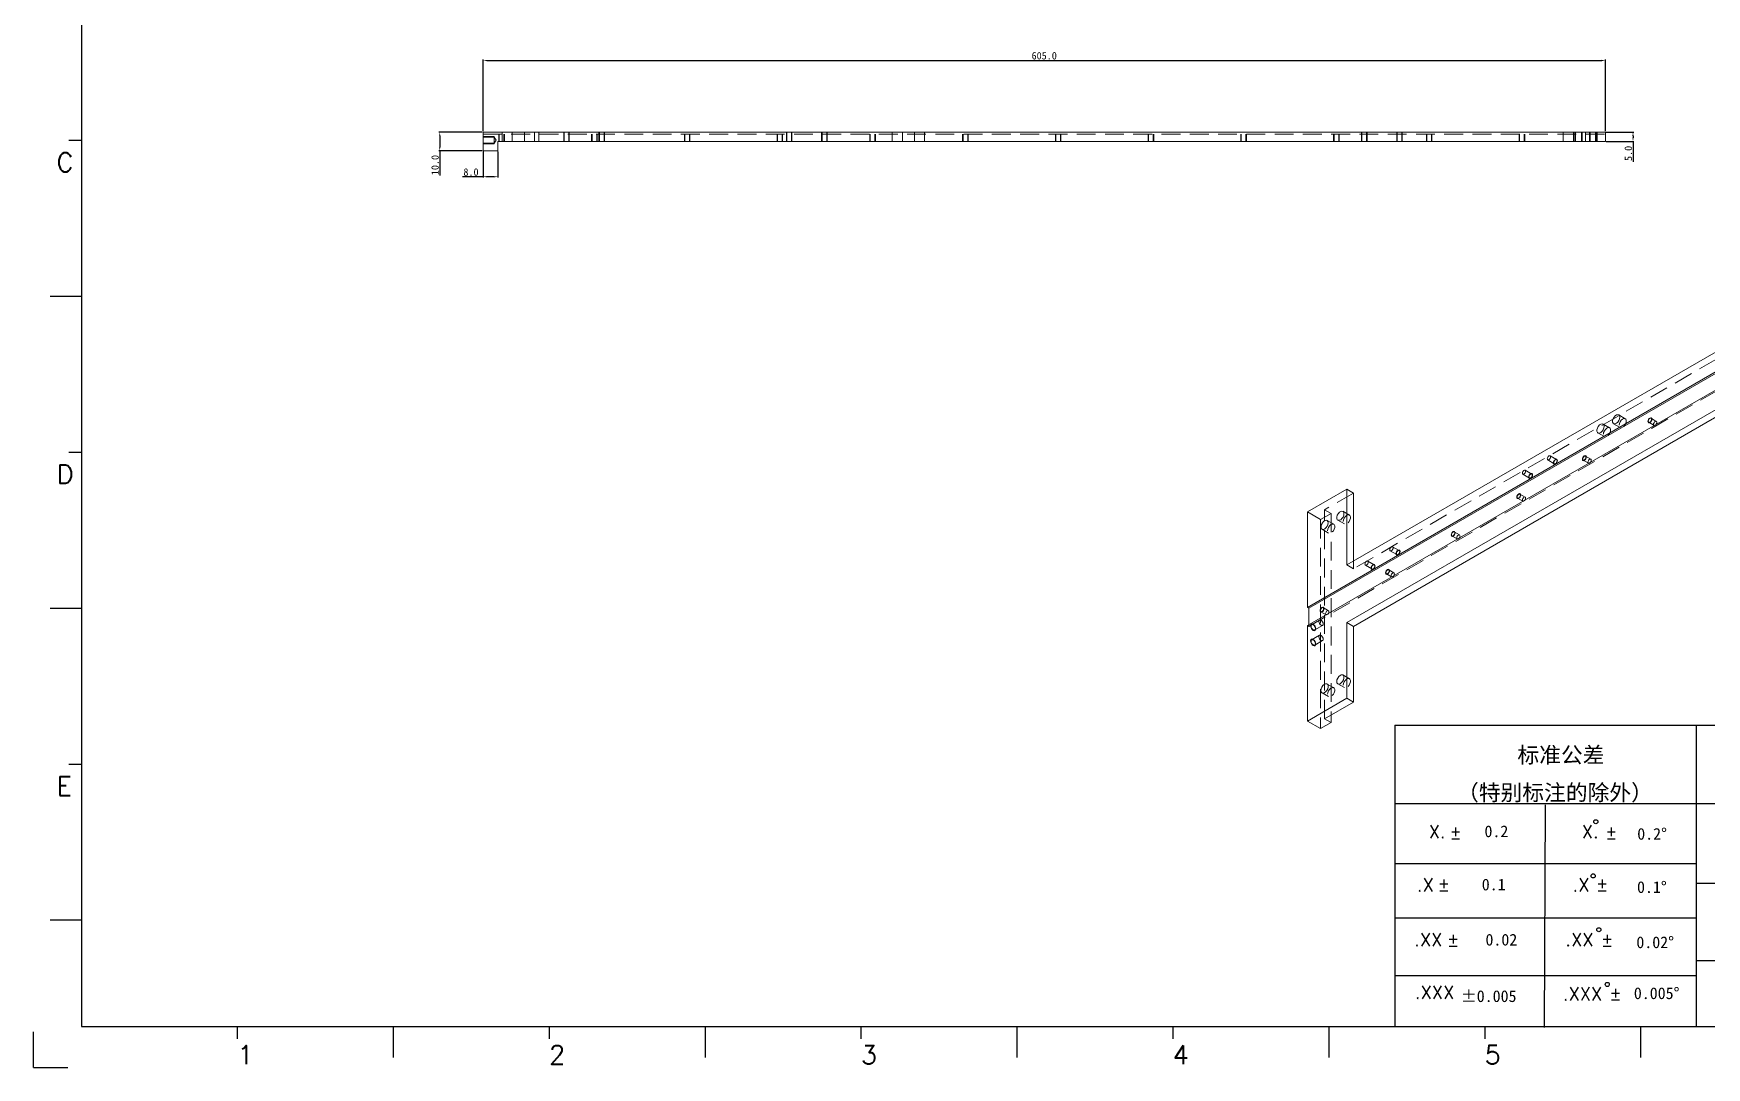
# Model space of a CAD drawing. Extents: x 83 to 30050, y -7164 to 695.
# Drawn here: x 13647 to 14549, y -3817 to -3260 of the extents above; entities that cross this region are included whole.
import ezdxf
from ezdxf.enums import TextEntityAlignment as Align

# ---------------------------------------------------------------- set-up
doc = ezdxf.new("R2010")
doc.units = 0
doc.header["$LTSCALE"] = 8
doc.header["$MEASUREMENT"] = 0
doc.header["$PDSIZE"] = 5
doc.linetypes.add('HIDDEN', pattern=[1.905, 1.27, -0.635])
doc.layers.get('0').update_dxf_attribs({"linetype": 'CONTINUOUS'})
doc.layers.get('Defpoints').update_dxf_attribs({"linetype": 'CONTINUOUS'})
doc.layers.add('41', color=3, linetype='CONTINUOUS')
doc.layers.add('dim', color=82, linetype='CONTINUOUS', lineweight=9)
doc.styles.add('SIMPLEX', font='SIMPLEX')
doc.styles.get("Standard").update_dxf_attribs({"font": '', "height": 4})
doc.styles.get('Standard').set_extended_font_data('SimSun')
doc.dimstyles.new('ISO-25', dxfattribs={"dimtxt": 6, "dimasz": 2.5, "dimexe": 1.25, "dimexo": 0.625, "dimtad": 1, "dimdec": 1, "dimzin": 1, "dimdsep": 46, "dimtxsty": 'Standard', "dimcen": 2.5, "dimadec": 0, "dimazin": 0, "dimtm": 1e-09, "dimtfac": 1, "dimtdec": 1, "dimtmove": 0, "dimatfit": 3, "dimfxl": 1, "dimtolj": 1, "dimtzin": 0, "dimarcsym": 0})

# ---------------------------------------------------------------- blocks, each defined once
blk = doc.blocks.new('A$C0BB32EA6')
at = {"layer": '41'}
for p, q in [((12.02, 427.84), (12.02, 10.32)), ((12.02, 232.37), (8.89, 232.37)), ((12.02, 193.28), (4.2, 193.28)), ((12.02, 154.18), (8.89, 154.18)), ((12.02, 115.09), (4.2, 115.09)), ((341.34, 85.85), (615.63, 85.85)), ((341.34, 85.85), (341.34, 10.32)), ((416.87, 85.85), (416.87, 10.32)), ((12.02, 76), (8.89, 76)), ((615.63, 66.14), (341.34, 66.14)), ((378.86, 10.02), (379.1, 65.84)), ((341.34, 51.12), (416.87, 51.12)), ((615.63, 46.17), (416.87, 46.17)), ((12.02, 36.9), (4.2, 36.9)), ((341.34, 37.5), (401.12, 37.5)), ((341.34, 37.5), (416.87, 37.5)), ((615.63, 26.74), (416.87, 26.74)), ((341.34, 23.05), (401.87, 23.05)), ((341.34, 23.05), (401.87, 23.05)), ((341.34, 23.05), (401.87, 23.05)), ((341.34, 23.05), (401.87, 23.05)), ((341.34, 23.05), (401.87, 23.05)), ((341.34, 23.05), (416.87, 23.05)), ((12.02, 10.32), (615.63, 10.32)), ((51.11, 10.32), (51.11, 7.19)), ((90.21, 10.32), (90.21, 2.5)), ((129.3, 10.32), (129.3, 7.19)), ((168.4, 10.32), (168.4, 2.5)), ((207.49, 10.32), (207.49, 7.19)), ((246.58, 10.32), (246.58, 2.5)), ((285.68, 10.32), (285.68, 7.19)), ((324.77, 10.32), (324.77, 2.5)), ((326.34, 10.32), (401.87, 10.32)), ((363.87, 10.32), (363.87, 7.19)), ((402.96, 10.32), (402.96, 2.5))]:
    blk.add_line(p, q, dxfattribs=at)
at = {"layer": '41', "linetype": 'Continuous'}
for q in [(0, 8.98), (8.64, 0)]:
    blk.add_line((0, 0), q, dxfattribs=at)
at = {"layer": '41'}
for centre in [(391.73, 61.61), (391.07, 48.04), (392.49, 34.54), (394.6, 20.83)]:
    blk.add_circle(centre, 0.516, dxfattribs=at)
at = {"layer": '41', "style": 'SIMPLEX'}
for s, height, p in [('C', 4.75, (5.76, 224.55)), ('D', 4.75, (5.76, 146.37)), ('E', 4.75, (5.76, 68.18)), ('X.', 3.284, (349.84, 57.49)), ('%%p', 3.284, (355.04, 57.36)), ('X.', 3.284, (388.21, 57.49)), ('%%p', 3.284, (394.07, 57.36)), ('.X', 3.284, (346.89, 44.16)), ('%%p', 3.284, (352.09, 44.33)), ('.X', 3.284, (385.9, 44.16)), ('%%p', 3.284, (391.76, 44.33)), ('.XX', 3.284, (346.2, 30.42)), ('.XX', 3.284, (384.11, 30.42)), ('%%p', 3.284, (354.44, 30.46)), ('%%p', 3.284, (393.01, 30.46)), ('.XXX', 3.284, (383.48, 16.83)), ('%%p', 3.284, (395.11, 16.95)), ('1', 4.69, (51.11, 0.87)), ('2', 4.69, (129.3, 0.87)), ('3', 4.69, (207.49, 0.87)), ('4', 4.69, (285.68, 0.87)), ('5', 4.69, (363.87, 0.87))]:
    blk.add_text(s, height=height, dxfattribs=at).set_placement(p)
at = {"layer": '41', "linetype": 'Continuous'}
for s, p in [('标准公差', (372.08, 76.36)), ('（特别标注的除外）', (356.94, 66.94))]:
    blk.add_text(s, height=4, dxfattribs=at).set_placement(p)
at = {"layer": '41'}
for s, p in [('0.2', (363.82, 57.75)), ('0.2%%D', (402.12, 57.11)), ('0.1', (363.14, 44.41)), ('0.1%%D', (402.07, 43.76)), ('0.02', (364.07, 30.58)), ('0.02%%D', (401.9, 29.93)), ('0.005%%D', (401.27, 17.16))]:
    blk.add_text(s, height=2.929, dxfattribs=at).set_placement(p)
at = {"layer": '41', "style": 'SIMPLEX'}
blk.add_text('.XXX', height=3.284, dxfattribs=at).set_placement((351.31, 18.87), align=Align.MIDDLE_CENTER)
at = {"layer": '41'}
blk.add_text('%%P0.005', height=2.929, dxfattribs=at).set_placement((364.87, 17.89), align=Align.MIDDLE_CENTER)
at = {"layer": '41', "linetype": 'Continuous'}
for tag, p in [('材质', (457.07, 73.08)), ('代号', (522.6, 73.29)), ('审核', (523.65, 54.34)), ('名称', (585.81, 54.97)), ('表面处理', (452.44, 54.13)), ('数量', (457.5, 33.7)), ('设计', (523.23, 34.13)), ('件号', (586.65, 33.91)), ('比例', (457.5, 17.28)), ('版本', (587.08, 16.23))]:
    blk.add_attdef(tag, p, '', height=4, dxfattribs=at)
blk = doc.blocks.new('*D934')
at = {"layer": 'Defpoints', "color": 0}
for p in [(13889.13, -3312.75), (13865.78, -3322.75), (13889.13, -3322.75)]:
    blk.add_point(p, dxfattribs=at)
at = {"layer": 'dim', "color": 0, "lineweight": -2}
for p, q in [((13888.63, -3312.75), (13865.28, -3312.75)), ((13865.78, -3314.75), (13865.78, -3320.75)), ((13888.63, -3322.75), (13865.28, -3322.75)), ((13865.78, -3322.75), (13865.78, -3336.19))]:
    blk.add_line(p, q, dxfattribs=at)
at = {"layer": 'dim', "color": 0}
for points in [[(13865.45, -3314.75), (13866.12, -3314.75), (13865.78, -3312.75)], [(13865.45, -3320.75), (13866.12, -3320.75), (13865.78, -3322.75)]]:
    blk.add_solid(points, dxfattribs=at)
at = {"layer": 'dim', "color": 0, "insert": (13863.28, -3330.47), "char_height": 4, "attachment_point": 5, "rotation": 90}
blk.add_mtext('\\A1;10.0', dxfattribs=at)
blk = doc.blocks.new('*D935')
at = {"layer": 'Defpoints', "color": 0}
for p in [(13889.13, -3322.75), (13897.13, -3322.75), (13889.13, -3336.77)]:
    blk.add_point(p, dxfattribs=at)
at = {"layer": 'dim', "color": 0, "lineweight": -2}
for p, q in [((13889.13, -3323.25), (13889.13, -3337.27)), ((13897.13, -3323.25), (13897.13, -3337.27)), ((13889.13, -3336.77), (13878.13, -3336.77)), ((13895.13, -3336.77), (13891.13, -3336.77))]:
    blk.add_line(p, q, dxfattribs=at)
at = {"layer": 'dim', "color": 0}
for points in [[(13891.13, -3336.44), (13891.13, -3337.11), (13889.13, -3336.77)], [(13895.13, -3336.44), (13895.13, -3337.11), (13897.13, -3336.77)]]:
    blk.add_solid(points, dxfattribs=at)
at = {"layer": 'dim', "color": 0, "insert": (13882.63, -3334.27), "char_height": 4, "attachment_point": 5}
blk.add_mtext('\\A1;8.0', dxfattribs=at)
blk = doc.blocks.new('*D936')
at = {"layer": 'Defpoints', "color": 0}
for p in [(14494.13, -3274.09), (13889.13, -3312.75), (14494.13, -3312.75)]:
    blk.add_point(p, dxfattribs=at)
at = {"layer": 'dim', "color": 0, "lineweight": -2}
for p, q in [((13889.13, -3312.25), (13889.13, -3273.59)), ((14494.13, -3312.25), (14494.13, -3273.59)), ((13891.13, -3274.09), (14492.13, -3274.09))]:
    blk.add_line(p, q, dxfattribs=at)
at = {"layer": 'dim', "color": 0}
for points in [[(13891.13, -3273.75), (13891.13, -3274.42), (13889.13, -3274.09)], [(14492.13, -3273.75), (14492.13, -3274.42), (14494.13, -3274.09)]]:
    blk.add_solid(points, dxfattribs=at)
at = {"layer": 'dim', "color": 0, "insert": (14191.63, -3271.59), "char_height": 4, "attachment_point": 5}
blk.add_mtext('\\A1;605.0', dxfattribs=at)
blk = doc.blocks.new('*D937')
at = {"layer": 'Defpoints', "color": 0}
for p in [(14494.13, -3312.75), (14494.13, -3317.75), (14509.01, -3317.75)]:
    blk.add_point(p, dxfattribs=at)
at = {"layer": 'dim', "color": 0, "lineweight": -2}
for p, q in [((14494.63, -3312.75), (14509.51, -3312.75)), ((14494.63, -3317.75), (14509.51, -3317.75)), ((14509.01, -3314.75), (14509.01, -3315.75)), ((14509.01, -3317.75), (14509.01, -3328.66))]:
    blk.add_line(p, q, dxfattribs=at)
at = {"layer": 'dim', "color": 0}
for points in [[(14508.67, -3314.75), (14509.34, -3314.75), (14509.01, -3312.75)], [(14508.67, -3315.75), (14509.34, -3315.75), (14509.01, -3317.75)]]:
    blk.add_solid(points, dxfattribs=at)
at = {"layer": 'dim', "color": 0, "insert": (14506.51, -3324.21), "char_height": 4, "attachment_point": 5, "rotation": 90}
blk.add_mtext('\\A1;5.0', dxfattribs=at)

msp = doc.modelspace()

# ---------------------------------------------------------------- linework, layer by layer
at = {"color": 7, "linetype": 'Continuous', "lineweight": 15}
for p, q in [((13889.13, -3312.751), (13889.13, -3322.751)), ((13919.13, -3312.751), (13889.13, -3312.751)), ((13897.13, -3317.751), (13919.13, -3317.751)), ((13897.13, -3322.751), (13897.13, -3317.751)), ((13919.13, -3317.751), (13919.13, -3312.751)), ((13919.13, -3312.751), (14494.13, -3312.751)), ((13919.13, -3317.751), (14494.13, -3317.751)), ((14761.373, -3311.298), (14354.787, -3546.015)), ((14494.13, -3312.751), (14494.13, -3317.751)), ((13889.13, -3322.751), (13897.13, -3322.751)), ((14761.373, -3321.913), (14333.574, -3568.876)), ((14762.081, -3322.321), (14334.281, -3569.285)), ((14333.574, -3578.675), (14761.373, -3331.711)), ((14354.787, -3577.044), (14761.373, -3342.326)), ((14358.323, -3579.085), (14764.909, -3344.367)), ((14333.574, -3517.434), (14354.787, -3505.188)), ((14354.787, -3505.188), (14354.787, -3546.015)), ((14354.787, -3505.188), (14358.323, -3507.229)), ((14358.323, -3507.229), (14358.323, -3543.974)), ((14333.574, -3517.434), (14333.574, -3568.876)), ((14334.281, -3569.285), (14333.574, -3568.876)), ((14334.281, -3569.285), (14334.281, -3578.267)), ((14333.574, -3578.675), (14333.574, -3630.117)), ((14354.787, -3617.871), (14354.787, -3577.044)), ((14358.323, -3579.085), (14354.787, -3577.044)), ((14358.323, -3619.912), (14358.323, -3579.085)), ((14354.787, -3617.871), (14333.574, -3630.117)), ((14342.766, -3628.892), (14358.323, -3619.912)), ((14358.323, -3619.912), (14354.787, -3617.871)), ((14333.574, -3630.117), (14340.645, -3634.199)), ((14340.645, -3634.199), (14346.302, -3630.933)), ((14346.302, -3630.933), (14342.766, -3628.892)), ((14346.302, -3626.851), (14346.302, -3630.933))]:
    msp.add_line(p, q, dxfattribs=at)
at = {"color": 7, "linetype": 'HIDDEN', "lineweight": 0}
for p, q in [((13889.13, -3313.751), (14494.13, -3313.751)), ((13895.13, -3315.405), (13889.13, -3315.405)), ((13889.13, -3318.705), (13895.13, -3318.705)), ((13895.13, -3319.055), (13895.13, -3315.055)), ((13895.13, -3319.055), (13895.13, -3315.055)), ((13895.13, -3318.705), (13895.13, -3315.405)), ((13896.121, -3317.055), (13895.13, -3315.405)), ((13895.13, -3318.705), (13896.121, -3317.055)), ((13897.88, -3313.751), (13897.88, -3317.751)), ((13899.38, -3312.751), (13899.38, -3317.751)), ((13900.38, -3317.751), (13900.38, -3313.751)), ((13904.88, -3317.751), (13904.88, -3312.751)), ((13911.38, -3312.751), (13911.38, -3317.751)), ((13916.88, -3317.751), (13916.88, -3312.751)), ((13935.623, -3312.751), (13932.623, -3312.751)), ((13932.873, -3312.751), (13932.873, -3317.751)), ((13935.373, -3317.751), (13935.373, -3312.751)), ((13947.88, -3313.751), (13947.88, -3317.751)), ((13950.38, -3317.751), (13950.38, -3313.751)), ((13954.623, -3312.751), (13951.623, -3312.751)), ((13951.873, -3312.751), (13951.873, -3317.751)), ((13954.373, -3317.751), (13954.373, -3312.751)), ((13997.88, -3313.751), (13997.88, -3317.751)), ((14000.38, -3317.751), (14000.38, -3313.751)), ((14047.88, -3313.751), (14047.88, -3317.751)), ((14050.38, -3317.751), (14050.38, -3313.751)), ((14055.623, -3312.751), (14052.623, -3312.751)), ((14052.873, -3312.751), (14052.873, -3317.751)), ((14055.373, -3317.751), (14055.373, -3312.751)), ((14074.623, -3312.751), (14071.623, -3312.751)), ((14071.873, -3312.751), (14071.873, -3317.751)), ((14074.373, -3317.751), (14074.373, -3312.751)), ((14097.88, -3313.751), (14097.88, -3317.751)), ((14100.38, -3317.751), (14100.38, -3313.751)), ((14109.668, -3312.751), (14109.668, -3317.751)), ((14115.168, -3317.751), (14115.168, -3312.751)), ((14121.668, -3312.751), (14121.668, -3317.751)), ((14127.168, -3317.751), (14127.168, -3312.751)), ((14147.88, -3313.751), (14147.88, -3317.751)), ((14150.38, -3317.751), (14150.38, -3313.751)), ((14197.88, -3313.751), (14197.88, -3317.751)), ((14200.38, -3317.751), (14200.38, -3313.751)), ((14247.88, -3313.751), (14247.88, -3317.751)), ((14250.38, -3317.751), (14250.38, -3313.751)), ((14297.88, -3313.751), (14297.88, -3317.751)), ((14300.38, -3317.751), (14300.38, -3313.751)), ((14347.88, -3313.751), (14347.88, -3317.751)), ((14350.38, -3317.751), (14350.38, -3313.751)), ((14764.909, -3313.339), (14358.323, -3548.056)), ((14365.623, -3312.751), (14362.623, -3312.751)), ((14362.873, -3312.751), (14362.873, -3317.751)), ((14365.373, -3317.751), (14365.373, -3312.751)), ((14384.623, -3312.751), (14381.623, -3312.751)), ((14381.873, -3312.751), (14381.873, -3317.751)), ((14384.373, -3317.751), (14384.373, -3312.751)), ((14397.88, -3313.751), (14397.88, -3317.751)), ((14400.38, -3317.751), (14400.38, -3313.751)), ((14447.88, -3313.751), (14447.88, -3317.751)), ((14450.38, -3317.751), (14450.38, -3313.751)), ((14471.38, -3312.751), (14471.38, -3317.751)), ((14476.88, -3317.751), (14476.88, -3312.751)), ((14477.98, -3312.751), (14477.98, -3317.751)), ((14481.28, -3317.751), (14481.28, -3312.751)), ((14483.38, -3312.751), (14483.38, -3317.751)), ((14485.98, -3312.751), (14485.98, -3317.751)), ((14488.88, -3317.751), (14488.88, -3312.751)), ((14489.28, -3317.751), (14489.28, -3312.751)), ((14334.281, -3579.083), (14762.081, -3332.12)), ((14496.373, -3472.081), (14492.838, -3470.04)), ((14498.573, -3469.905), (14502.109, -3471.946)), ((14504.858, -3467.182), (14501.323, -3465.141)), ((14517.504, -3469.133), (14520.332, -3470.766)), ((14521.582, -3468.601), (14518.754, -3466.968)), ((14490.088, -3474.803), (14493.623, -3476.844)), ((14463.051, -3489.381), (14466.587, -3491.422)), ((14467.837, -3489.257), (14464.301, -3487.216)), ((14482.148, -3489.543), (14484.977, -3491.176)), ((14486.227, -3489.011), (14483.398, -3487.378)), ((14449.616, -3497.137), (14453.152, -3499.178)), ((14454.402, -3497.013), (14450.866, -3494.972)), ((14358.323, -3507.229), (14342.766, -3516.21)), ((14450.871, -3509.421), (14448.043, -3507.789)), ((14342.766, -3516.21), (14346.302, -3518.251)), ((14342.766, -3628.892), (14342.766, -3516.21)), ((14356.162, -3519.137), (14352.626, -3517.096)), ((14446.793, -3509.954), (14449.621, -3511.586)), ((14340.645, -3521.516), (14333.574, -3517.434)), ((14346.302, -3518.251), (14340.645, -3521.516)), ((14340.645, -3521.516), (14340.645, -3634.199)), ((14347.677, -3524.035), (14344.141, -3521.994)), ((14346.302, -3518.251), (14346.302, -3626.851)), ((14349.877, -3521.859), (14353.412, -3523.9)), ((14341.391, -3526.757), (14344.927, -3528.798)), ((14411.438, -3530.364), (14414.266, -3531.997)), ((14415.516, -3529.832), (14412.688, -3528.199)), ((14358.323, -3543.974), (14358.323, -3548.056)), ((14369.549, -3545.998), (14366.013, -3543.957)), ((14378.199, -3538.366), (14381.734, -3540.407)), ((14382.984, -3538.242), (14379.449, -3536.201)), ((14354.787, -3546.015), (14358.323, -3548.056)), ((14364.764, -3546.122), (14368.299, -3548.163)), ((14376.082, -3550.774), (14378.911, -3552.407)), ((14380.161, -3550.242), (14377.332, -3548.609)), ((14340.727, -3571.184), (14343.555, -3572.817)), ((14344.805, -3570.652), (14341.977, -3569.019)), ((14334.281, -3579.083), (14333.574, -3578.675)), ((14334.281, -3578.267), (14334.281, -3579.083)), ((14340.035, -3575.737), (14335.793, -3578.186)), ((14337.442, -3581.044), (14341.685, -3578.595)), ((14340.035, -3583.903), (14335.793, -3586.352)), ((14337.442, -3589.21), (14341.685, -3586.761)), ((14356.162, -3607.323), (14352.626, -3605.282)), ((14341.391, -3614.944), (14344.927, -3616.985)), ((14347.677, -3612.221), (14344.141, -3610.18)), ((14349.877, -3610.045), (14353.412, -3612.086))]:
    msp.add_line(p, q, dxfattribs=at)
at = {"color": 7, "linetype": 'Continuous', "lineweight": 0}
for p, q in [((13889.13, -3315.055), (13895.13, -3315.055)), ((13889.13, -3315.055), (13895.13, -3315.055)), ((13897.63, -3313.751), (13897.63, -3317.751)), ((13900.63, -3313.751), (13900.63, -3317.751)), ((13932.623, -3317.751), (13932.623, -3312.751)), ((13935.623, -3317.751), (13935.623, -3312.751)), ((13947.63, -3313.751), (13947.63, -3317.751)), ((13950.63, -3313.751), (13950.63, -3317.751)), ((13951.623, -3317.751), (13951.623, -3312.751)), ((13954.623, -3317.751), (13954.623, -3312.751)), ((13997.63, -3313.751), (13997.63, -3317.751)), ((14000.63, -3313.751), (14000.63, -3317.751)), ((14047.63, -3313.751), (14047.63, -3317.751)), ((14050.63, -3313.751), (14050.63, -3317.751)), ((14052.623, -3317.751), (14052.623, -3312.751)), ((14055.623, -3317.751), (14055.623, -3312.751)), ((14071.623, -3317.751), (14071.623, -3312.751)), ((14074.623, -3317.751), (14074.623, -3312.751)), ((14097.63, -3313.751), (14097.63, -3317.751)), ((14100.63, -3313.751), (14100.63, -3317.751)), ((14147.63, -3313.751), (14147.63, -3317.751)), ((14150.63, -3313.751), (14150.63, -3317.751)), ((14197.63, -3313.751), (14197.63, -3317.751)), ((14200.63, -3313.751), (14200.63, -3317.751)), ((14247.63, -3313.751), (14247.63, -3317.751)), ((14250.63, -3313.751), (14250.63, -3317.751)), ((14297.63, -3313.751), (14297.63, -3317.751)), ((14300.63, -3313.751), (14300.63, -3317.751)), ((14347.63, -3313.751), (14347.63, -3317.751)), ((14350.63, -3313.751), (14350.63, -3317.751)), ((14362.623, -3317.751), (14362.623, -3312.751)), ((14365.623, -3317.751), (14365.623, -3312.751)), ((14381.623, -3317.751), (14381.623, -3312.751)), ((14384.623, -3317.751), (14384.623, -3312.751)), ((14397.63, -3313.751), (14397.63, -3317.751)), ((14400.63, -3313.751), (14400.63, -3317.751)), ((14447.63, -3313.751), (14447.63, -3317.751)), ((14450.63, -3313.751), (14450.63, -3317.751)), ((14477.63, -3312.751), (14477.63, -3317.751)), ((14481.63, -3312.751), (14481.63, -3317.751)), ((14485.63, -3312.751), (14485.63, -3317.751)), ((14489.63, -3312.751), (14489.63, -3317.751)), ((13889.13, -3319.055), (13895.13, -3319.055)), ((13889.13, -3319.055), (13895.13, -3319.055))]:
    msp.add_line(p, q, dxfattribs=at)
at = {"color": 7, "linetype": 'Continuous', "lineweight": 15, "flags": 128}
for points in [[(14493.407, -3471.299), (14493.276, -3470.564), (14492.9, -3470.079), (14492.329, -3469.911), (14491.642, -3470.082), (14490.931, -3470.569), (14490.291, -3471.306), (14489.809, -3472.194), (14489.551, -3473.112), (14489.551, -3473.938), (14489.809, -3474.558), (14490.291, -3474.89), (14490.931, -3474.888), (14491.642, -3474.554), (14492.329, -3473.931), (14492.9, -3473.105), (14493.276, -3472.186), (14493.407, -3471.299)], [(14501.893, -3466.4), (14501.761, -3465.665), (14501.385, -3465.181), (14500.815, -3465.013), (14500.127, -3465.184), (14499.416, -3465.67), (14498.776, -3466.408), (14498.295, -3467.295), (14498.037, -3468.214), (14498.037, -3469.039), (14498.295, -3469.66), (14498.776, -3469.991), (14499.416, -3469.99), (14500.127, -3469.655), (14500.815, -3469.033), (14501.385, -3468.206), (14501.761, -3467.287), (14501.893, -3466.4)], [(14519.013, -3467.54), (14518.945, -3467.97), (14518.754, -3468.412), (14518.467, -3468.798), (14518.129, -3469.071), (14517.79, -3469.189), (14517.504, -3469.133), (14517.312, -3468.913), (14517.245, -3468.561), (14517.312, -3468.132), (14517.504, -3467.69), (14517.79, -3467.303), (14518.129, -3467.03), (14518.467, -3466.912), (14518.754, -3466.968), (14518.945, -3467.189), (14519.013, -3467.54)], [(14462.793, -3488.809), (14462.86, -3488.38), (14463.051, -3487.938), (14463.338, -3487.551), (14463.676, -3487.278), (14464.015, -3487.161), (14464.301, -3487.216), (14464.493, -3487.437), (14464.56, -3487.789), (14464.493, -3488.218), (14464.301, -3488.66), (14464.015, -3489.047), (14463.676, -3489.32), (14463.338, -3489.437), (14463.051, -3489.381), (14462.86, -3489.161), (14462.793, -3488.809)], [(14483.657, -3487.951), (14483.59, -3488.38), (14483.398, -3488.822), (14483.112, -3489.209), (14482.773, -3489.482), (14482.435, -3489.599), (14482.148, -3489.543), (14481.957, -3489.323), (14481.889, -3488.971), (14481.957, -3488.542), (14482.148, -3488.1), (14482.435, -3487.713), (14482.773, -3487.44), (14483.112, -3487.323), (14483.398, -3487.378), (14483.59, -3487.599), (14483.657, -3487.951)], [(14449.357, -3496.565), (14449.425, -3496.136), (14449.616, -3495.694), (14449.903, -3495.307), (14450.241, -3495.034), (14450.58, -3494.916), (14450.866, -3494.972), (14451.058, -3495.193), (14451.125, -3495.544), (14451.058, -3495.974), (14450.866, -3496.416), (14450.58, -3496.802), (14450.241, -3497.075), (14449.903, -3497.193), (14449.616, -3497.137), (14449.425, -3496.917), (14449.357, -3496.565)], [(14448.302, -3508.361), (14448.235, -3508.79), (14448.043, -3509.232), (14447.756, -3509.619), (14447.418, -3509.892), (14447.08, -3510.009), (14446.793, -3509.954), (14446.601, -3509.733), (14446.534, -3509.381), (14446.601, -3508.952), (14446.793, -3508.51), (14447.08, -3508.123), (14447.418, -3507.85), (14447.756, -3507.733), (14448.043, -3507.789), (14448.235, -3508.009), (14448.302, -3508.361)], [(14353.196, -3518.355), (14353.065, -3517.619), (14352.689, -3517.135), (14352.118, -3516.967), (14351.431, -3517.138), (14350.719, -3517.625), (14350.08, -3518.362), (14349.598, -3519.25), (14349.34, -3520.168), (14349.34, -3520.993), (14349.598, -3521.614), (14350.08, -3521.946), (14350.719, -3521.944), (14351.431, -3521.61), (14352.118, -3520.987), (14352.689, -3520.16), (14353.065, -3519.242), (14353.196, -3518.355)], [(14344.711, -3523.253), (14344.579, -3522.518), (14344.203, -3522.033), (14343.633, -3521.865), (14342.946, -3522.036), (14342.234, -3522.523), (14341.594, -3523.26), (14341.113, -3524.148), (14340.855, -3525.067), (14340.855, -3525.892), (14341.113, -3526.512), (14341.594, -3526.844), (14342.234, -3526.843), (14342.946, -3526.508), (14343.633, -3525.885), (14344.203, -3525.059), (14344.579, -3524.14), (14344.711, -3523.253)], [(14412.947, -3528.771), (14412.879, -3529.2), (14412.688, -3529.642), (14412.401, -3530.029), (14412.063, -3530.302), (14411.724, -3530.42), (14411.438, -3530.364), (14411.246, -3530.143), (14411.179, -3529.792), (14411.246, -3529.362), (14411.438, -3528.92), (14411.724, -3528.534), (14412.063, -3528.261), (14412.401, -3528.143), (14412.688, -3528.199), (14412.879, -3528.419), (14412.947, -3528.771)], [(14364.505, -3545.549), (14364.572, -3545.12), (14364.764, -3544.678), (14365.05, -3544.292), (14365.389, -3544.019), (14365.727, -3543.901), (14366.014, -3543.957), (14366.205, -3544.177), (14366.272, -3544.529), (14366.205, -3544.958), (14366.014, -3545.4), (14365.727, -3545.787), (14365.389, -3546.06), (14365.05, -3546.177), (14364.764, -3546.122), (14364.572, -3545.901), (14364.505, -3545.549)], [(14377.94, -3537.794), (14378.007, -3537.364), (14378.199, -3536.922), (14378.485, -3536.536), (14378.824, -3536.263), (14379.162, -3536.145), (14379.449, -3536.201), (14379.64, -3536.421), (14379.707, -3536.773), (14379.64, -3537.203), (14379.449, -3537.644), (14379.162, -3538.031), (14378.824, -3538.304), (14378.485, -3538.422), (14378.199, -3538.366), (14378.007, -3538.145), (14377.94, -3537.794)], [(14377.591, -3549.181), (14377.524, -3549.611), (14377.332, -3550.052), (14377.046, -3550.439), (14376.707, -3550.712), (14376.369, -3550.83), (14376.082, -3550.774), (14375.891, -3550.554), (14375.823, -3550.202), (14375.891, -3549.772), (14376.082, -3549.331), (14376.369, -3548.944), (14376.707, -3548.671), (14377.046, -3548.553), (14377.332, -3548.609), (14377.524, -3548.829), (14377.591, -3549.181)], [(14342.236, -3569.591), (14342.169, -3570.021), (14341.977, -3570.463), (14341.69, -3570.849), (14341.352, -3571.122), (14341.014, -3571.24), (14340.727, -3571.184), (14340.535, -3570.964), (14340.468, -3570.612), (14340.535, -3570.183), (14340.727, -3569.741), (14341.014, -3569.354), (14341.352, -3569.081), (14341.69, -3568.963), (14341.977, -3569.019), (14342.169, -3569.24), (14342.236, -3569.591)], [(14349.307, -3608.786), (14349.438, -3609.522), (14349.814, -3610.006), (14350.385, -3610.174), (14351.072, -3610.003), (14351.784, -3609.516), (14352.423, -3608.779), (14352.905, -3607.891), (14353.163, -3606.973), (14353.163, -3606.148), (14352.905, -3605.527), (14352.423, -3605.195), (14351.784, -3605.197), (14351.072, -3605.531), (14350.385, -3606.154), (14349.814, -3606.98), (14349.438, -3607.899), (14349.307, -3608.786)], [(14340.822, -3613.685), (14340.953, -3614.42), (14341.329, -3614.904), (14341.899, -3615.073), (14342.587, -3614.902), (14343.298, -3614.415), (14343.938, -3613.678), (14344.419, -3612.79), (14344.678, -3611.871), (14344.678, -3611.046), (14344.419, -3610.426), (14343.938, -3610.094), (14343.298, -3610.095), (14342.587, -3610.43), (14341.899, -3611.052), (14341.329, -3611.879), (14340.953, -3612.798), (14340.822, -3613.685)]]:
    msp.add_lwpolyline(points, dxfattribs=at)
at = {"color": 7, "linetype": 'HIDDEN', "lineweight": 0, "flags": 128}
for points in [[(14493.054, -3475.585), (14493.185, -3474.698), (14493.561, -3473.779), (14494.131, -3472.953), (14494.819, -3472.33), (14495.53, -3471.996), (14496.17, -3471.994), (14496.652, -3472.326), (14496.91, -3472.946), (14496.91, -3473.772), (14496.652, -3474.69), (14496.17, -3475.578), (14495.53, -3476.315), (14494.819, -3476.802), (14494.131, -3476.973), (14493.561, -3476.805), (14493.185, -3476.32), (14493.054, -3475.585)], [(14501.539, -3470.687), (14501.67, -3469.8), (14502.046, -3468.881), (14502.617, -3468.054), (14503.304, -3467.432), (14504.016, -3467.097), (14504.655, -3467.096), (14505.137, -3467.428), (14505.395, -3468.048), (14505.395, -3468.873), (14505.137, -3469.792), (14504.655, -3470.679), (14504.016, -3471.417), (14503.304, -3471.904), (14502.617, -3472.074), (14502.046, -3471.906), (14501.67, -3471.422), (14501.539, -3470.687)], [(14521.841, -3469.173), (14521.774, -3468.821), (14521.582, -3468.601), (14521.295, -3468.545), (14520.957, -3468.663), (14520.619, -3468.936), (14520.332, -3469.323), (14520.141, -3469.764), (14520.073, -3470.194), (14520.141, -3470.546), (14520.332, -3470.766), (14520.619, -3470.822), (14520.957, -3470.704), (14521.295, -3470.431), (14521.582, -3470.044), (14521.774, -3469.603), (14521.841, -3469.173)], [(14466.328, -3490.85), (14466.395, -3490.421), (14466.587, -3489.979), (14466.874, -3489.592), (14467.212, -3489.319), (14467.55, -3489.202), (14467.837, -3489.257), (14468.029, -3489.478), (14468.096, -3489.83), (14468.029, -3490.259), (14467.837, -3490.701), (14467.55, -3491.088), (14467.212, -3491.361), (14466.874, -3491.478), (14466.587, -3491.422), (14466.395, -3491.202), (14466.328, -3490.85)], [(14486.486, -3489.583), (14486.418, -3489.232), (14486.227, -3489.011), (14485.94, -3488.955), (14485.602, -3489.073), (14485.264, -3489.346), (14484.977, -3489.733), (14484.785, -3490.175), (14484.718, -3490.604), (14484.785, -3490.956), (14484.977, -3491.176), (14485.264, -3491.232), (14485.602, -3491.114), (14485.94, -3490.841), (14486.227, -3490.455), (14486.418, -3490.013), (14486.486, -3489.583)], [(14452.893, -3498.606), (14452.96, -3498.177), (14453.152, -3497.735), (14453.439, -3497.348), (14453.777, -3497.075), (14454.115, -3496.958), (14454.402, -3497.013), (14454.593, -3497.234), (14454.661, -3497.586), (14454.593, -3498.015), (14454.402, -3498.457), (14454.115, -3498.843), (14453.777, -3499.116), (14453.439, -3499.234), (14453.152, -3499.178), (14452.96, -3498.958), (14452.893, -3498.606)], [(14451.13, -3509.994), (14451.063, -3509.642), (14450.871, -3509.421), (14450.585, -3509.366), (14450.246, -3509.483), (14449.908, -3509.756), (14449.621, -3510.143), (14449.43, -3510.585), (14449.363, -3511.014), (14449.43, -3511.366), (14449.621, -3511.586), (14449.908, -3511.642), (14450.246, -3511.525), (14450.585, -3511.252), (14450.871, -3510.865), (14451.063, -3510.423), (14451.13, -3509.994)], [(14344.357, -3527.539), (14344.489, -3526.652), (14344.865, -3525.734), (14345.435, -3524.907), (14346.122, -3524.284), (14346.834, -3523.95), (14347.474, -3523.948), (14347.955, -3524.28), (14348.213, -3524.901), (14348.213, -3525.726), (14347.955, -3526.644), (14347.474, -3527.532), (14346.834, -3528.269), (14346.122, -3528.756), (14345.435, -3528.927), (14344.865, -3528.759), (14344.489, -3528.275), (14344.357, -3527.539)], [(14352.842, -3522.641), (14352.974, -3521.754), (14353.35, -3520.835), (14353.92, -3520.009), (14354.608, -3519.386), (14355.319, -3519.051), (14355.959, -3519.05), (14356.44, -3519.382), (14356.698, -3520.002), (14356.698, -3520.827), (14356.44, -3521.746), (14355.959, -3522.634), (14355.319, -3523.371), (14354.608, -3523.858), (14353.92, -3524.029), (14353.35, -3523.861), (14352.974, -3523.376), (14352.842, -3522.641)], [(14415.775, -3530.404), (14415.708, -3530.052), (14415.516, -3529.832), (14415.229, -3529.776), (14414.891, -3529.893), (14414.553, -3530.166), (14414.266, -3530.553), (14414.075, -3530.995), (14414.007, -3531.424), (14414.075, -3531.776), (14414.266, -3531.997), (14414.553, -3532.052), (14414.891, -3531.935), (14415.229, -3531.662), (14415.516, -3531.275), (14415.708, -3530.833), (14415.775, -3530.404)], [(14381.475, -3539.835), (14381.543, -3539.405), (14381.734, -3538.963), (14382.021, -3538.577), (14382.359, -3538.304), (14382.697, -3538.186), (14382.984, -3538.242), (14383.176, -3538.462), (14383.243, -3538.814), (14383.176, -3539.244), (14382.984, -3539.685), (14382.697, -3540.072), (14382.359, -3540.345), (14382.021, -3540.463), (14381.734, -3540.407), (14381.543, -3540.186), (14381.475, -3539.835)], [(14368.04, -3547.591), (14368.107, -3547.161), (14368.299, -3546.719), (14368.586, -3546.333), (14368.924, -3546.06), (14369.262, -3545.942), (14369.549, -3545.998), (14369.741, -3546.218), (14369.808, -3546.57), (14369.741, -3546.999), (14369.549, -3547.441), (14369.262, -3547.828), (14368.924, -3548.101), (14368.586, -3548.218), (14368.299, -3548.163), (14368.107, -3547.942), (14368.04, -3547.591)], [(14380.42, -3550.814), (14380.352, -3550.462), (14380.161, -3550.242), (14379.874, -3550.186), (14379.536, -3550.304), (14379.198, -3550.577), (14378.911, -3550.963), (14378.719, -3551.405), (14378.652, -3551.835), (14378.719, -3552.186), (14378.911, -3552.407), (14379.198, -3552.463), (14379.536, -3552.345), (14379.874, -3552.072), (14380.161, -3551.685), (14380.352, -3551.244), (14380.42, -3550.814)], [(14345.064, -3571.224), (14344.997, -3570.873), (14344.805, -3570.652), (14344.519, -3570.596), (14344.18, -3570.714), (14343.842, -3570.987), (14343.555, -3571.374), (14343.364, -3571.815), (14343.297, -3572.245), (14343.364, -3572.597), (14343.555, -3572.817), (14343.842, -3572.873), (14344.18, -3572.755), (14344.519, -3572.482), (14344.805, -3572.095), (14344.997, -3571.654), (14345.064, -3571.224)], [(14335.451, -3578.942), (14335.54, -3578.477), (14335.793, -3578.186), (14336.171, -3578.113), (14336.618, -3578.268), (14337.064, -3578.628), (14337.443, -3579.139), (14337.695, -3579.722), (14337.784, -3580.289), (14337.695, -3580.753), (14337.443, -3581.044), (14337.064, -3581.118), (14336.618, -3580.963), (14336.171, -3580.602), (14335.793, -3580.092), (14335.54, -3579.509), (14335.451, -3578.942)], [(14339.693, -3576.493), (14339.782, -3576.028), (14340.035, -3575.737), (14340.414, -3575.664), (14340.86, -3575.819), (14341.307, -3576.179), (14341.685, -3576.69), (14341.938, -3577.273), (14342.027, -3577.84), (14341.938, -3578.304), (14341.685, -3578.595), (14341.307, -3578.669), (14340.86, -3578.513), (14340.414, -3578.153), (14340.035, -3577.643), (14339.782, -3577.059), (14339.693, -3576.493)], [(14335.451, -3587.107), (14335.54, -3586.643), (14335.793, -3586.352), (14336.171, -3586.278), (14336.618, -3586.433), (14337.064, -3586.794), (14337.443, -3587.304), (14337.695, -3587.887), (14337.784, -3588.454), (14337.695, -3588.919), (14337.443, -3589.21), (14337.064, -3589.283), (14336.618, -3589.128), (14336.171, -3588.768), (14335.793, -3588.257), (14335.54, -3587.674), (14335.451, -3587.107)], [(14339.693, -3584.658), (14339.782, -3584.194), (14340.035, -3583.903), (14340.414, -3583.829), (14340.86, -3583.984), (14341.307, -3584.345), (14341.685, -3584.855), (14341.938, -3585.438), (14342.027, -3586.005), (14341.938, -3586.469), (14341.685, -3586.76), (14341.307, -3586.834), (14340.86, -3586.679), (14340.414, -3586.319), (14340.035, -3585.808), (14339.782, -3585.225), (14339.693, -3584.658)], [(14352.842, -3610.827), (14352.974, -3609.94), (14353.35, -3609.021), (14353.92, -3608.195), (14354.608, -3607.572), (14355.319, -3607.238), (14355.959, -3607.236), (14356.44, -3607.568), (14356.698, -3608.189), (14356.698, -3609.014), (14356.44, -3609.932), (14355.959, -3610.82), (14355.319, -3611.557), (14354.608, -3612.044), (14353.92, -3612.215), (14353.35, -3612.047), (14352.974, -3611.563), (14352.842, -3610.827)], [(14344.357, -3615.726), (14344.489, -3614.839), (14344.865, -3613.92), (14345.435, -3613.093), (14346.122, -3612.471), (14346.834, -3612.136), (14347.474, -3612.135), (14347.955, -3612.467), (14348.213, -3613.087), (14348.213, -3613.912), (14347.955, -3614.831), (14347.474, -3615.719), (14346.834, -3616.456), (14346.122, -3616.943), (14345.435, -3617.114), (14344.865, -3616.945), (14344.489, -3616.461), (14344.357, -3615.726)]]:
    msp.add_lwpolyline(points, dxfattribs=at)
at = {"color": 7, "linetype": 'Continuous', "lineweight": 0, "flags": 128}
for points in [[(14518.129, -3469.276), (14517.723, -3469.417), (14517.379, -3469.35), (14517.149, -3469.085), (14517.068, -3468.663), (14517.149, -3468.148), (14517.379, -3467.618), (14517.723, -3467.153), (14518.129, -3466.826), (14518.535, -3466.685), (14518.879, -3466.752), (14519.109, -3467.016), (14519.189, -3467.438), (14519.109, -3467.954), (14518.879, -3468.484), (14518.535, -3468.948), (14518.129, -3469.276)], [(14467.212, -3489.115), (14466.806, -3489.443), (14466.462, -3489.907), (14466.232, -3490.437), (14466.151, -3490.952), (14466.232, -3491.374), (14466.462, -3491.639), (14466.806, -3491.706), (14467.212, -3491.565), (14467.618, -3491.237), (14467.962, -3490.773), (14468.192, -3490.243), (14468.273, -3489.728), (14468.192, -3489.305), (14467.962, -3489.041), (14467.618, -3488.974), (14467.212, -3489.115)], [(14482.773, -3489.686), (14482.367, -3489.827), (14482.023, -3489.76), (14481.793, -3489.495), (14481.713, -3489.073), (14481.793, -3488.558), (14482.023, -3488.028), (14482.367, -3487.564), (14482.773, -3487.236), (14483.179, -3487.095), (14483.523, -3487.162), (14483.753, -3487.426), (14483.834, -3487.849), (14483.753, -3488.364), (14483.523, -3488.894), (14483.179, -3489.358), (14482.773, -3489.686)], [(14453.777, -3496.871), (14453.371, -3497.199), (14453.027, -3497.663), (14452.797, -3498.193), (14452.716, -3498.708), (14452.797, -3499.13), (14453.027, -3499.395), (14453.371, -3499.462), (14453.777, -3499.321), (14454.183, -3498.993), (14454.527, -3498.529), (14454.757, -3497.999), (14454.838, -3497.483), (14454.757, -3497.061), (14454.527, -3496.797), (14454.183, -3496.73), (14453.777, -3496.871)], [(14447.418, -3510.096), (14447.012, -3510.237), (14446.668, -3510.17), (14446.438, -3509.906), (14446.357, -3509.483), (14446.438, -3508.968), (14446.668, -3508.438), (14447.012, -3507.974), (14447.418, -3507.646), (14447.824, -3507.505), (14448.168, -3507.572), (14448.398, -3507.837), (14448.479, -3508.259), (14448.398, -3508.774), (14448.168, -3509.304), (14447.824, -3509.768), (14447.418, -3510.096)], [(14412.063, -3530.506), (14411.657, -3530.647), (14411.313, -3530.58), (14411.083, -3530.316), (14411.002, -3529.894), (14411.083, -3529.378), (14411.313, -3528.848), (14411.657, -3528.384), (14412.063, -3528.056), (14412.469, -3527.915), (14412.813, -3527.982), (14413.043, -3528.247), (14413.123, -3528.669), (14413.043, -3529.184), (14412.813, -3529.714), (14412.469, -3530.179), (14412.063, -3530.506)], [(14382.359, -3538.1), (14381.953, -3538.427), (14381.609, -3538.891), (14381.379, -3539.421), (14381.298, -3539.937), (14381.379, -3540.359), (14381.609, -3540.623), (14381.953, -3540.69), (14382.359, -3540.549), (14382.765, -3540.222), (14383.109, -3539.757), (14383.339, -3539.227), (14383.42, -3538.712), (14383.339, -3538.29), (14383.109, -3538.025), (14382.765, -3537.958), (14382.359, -3538.1)], [(14368.924, -3545.855), (14368.518, -3546.183), (14368.174, -3546.647), (14367.944, -3547.177), (14367.863, -3547.693), (14367.944, -3548.115), (14368.174, -3548.379), (14368.518, -3548.446), (14368.924, -3548.305), (14369.33, -3547.978), (14369.674, -3547.513), (14369.904, -3546.983), (14369.985, -3546.468), (14369.904, -3546.046), (14369.674, -3545.781), (14369.33, -3545.714), (14368.924, -3545.855)], [(14376.707, -3550.916), (14376.301, -3551.057), (14375.957, -3550.991), (14375.727, -3550.726), (14375.647, -3550.304), (14375.727, -3549.788), (14375.957, -3549.258), (14376.301, -3548.794), (14376.707, -3548.467), (14377.113, -3548.326), (14377.457, -3548.392), (14377.687, -3548.657), (14377.768, -3549.079), (14377.687, -3549.595), (14377.457, -3550.125), (14377.113, -3550.589), (14376.707, -3550.916)], [(14341.352, -3571.327), (14340.946, -3571.468), (14340.602, -3571.401), (14340.372, -3571.136), (14340.291, -3570.714), (14340.372, -3570.199), (14340.602, -3569.669), (14340.946, -3569.204), (14341.352, -3568.877), (14341.758, -3568.736), (14342.102, -3568.803), (14342.332, -3569.067), (14342.413, -3569.489), (14342.332, -3570.005), (14342.102, -3570.535), (14341.758, -3570.999), (14341.352, -3571.327)], [(14335.203, -3578.799), (14335.311, -3579.486), (14335.618, -3580.193), (14336.076, -3580.812), (14336.618, -3581.248), (14337.159, -3581.437), (14337.618, -3581.347), (14337.924, -3580.995), (14338.032, -3580.432), (14337.924, -3579.745), (14337.618, -3579.038), (14337.159, -3578.419), (14336.618, -3577.982), (14336.076, -3577.794), (14335.618, -3577.883), (14335.311, -3578.236), (14335.203, -3578.799)], [(14335.203, -3586.964), (14335.311, -3587.651), (14335.618, -3588.358), (14336.076, -3588.977), (14336.618, -3589.414), (14337.159, -3589.602), (14337.618, -3589.513), (14337.924, -3589.16), (14338.032, -3588.597), (14337.924, -3587.91), (14337.618, -3587.203), (14337.159, -3586.584), (14336.618, -3586.148), (14336.076, -3585.96), (14335.618, -3586.049), (14335.311, -3586.402), (14335.203, -3586.964)]]:
    msp.add_lwpolyline(points, dxfattribs=at)

# ---------------------------------------------------------------- block references
at = {"layer": '41', "linetype": 'Continuous', "xscale": 2.149908480000704, "yscale": 2.149908479999795, "zscale": 2.149908480000001}
msp.add_blockref('A$C0BB32EA6', (13646.773, -3816.86), dxfattribs=at)

# ---------------------------------------------------------------- dimensions: what is measured, and where the dimension line sits
at = {"layer": 'dim'}
for base, p1, p2, picture, middle in [((14494.13, -3274.086), (13889.13, -3312.751), (14494.13, -3312.751), '*D936', (14191.63, -3271.587)), ((13889.13, -3336.772), (13897.13, -3322.751), (13889.13, -3322.751), '*D935', (13882.63, -3334.272))]:
    dim = msp.add_linear_dim(base=base, p1=p1, p2=p2, dimstyle='ISO-25', override={"dimtxt": 2.5, "dimasz": 2, "dimexe": 0.49975, "dimexo": 0.49975, "dimgap": 0.49975}, dxfattribs=at)
    dim.commit()
    dim.dimension.update_dxf_attribs({"geometry": picture, "text_midpoint": middle})
for base, p1, p2, picture, middle in [((13865.782, -3322.751), (13889.13, -3312.751), (13889.13, -3322.751), '*D934', (13863.282, -3330.473)), ((14509.008, -3317.751), (14494.13, -3312.751), (14494.13, -3317.751), '*D937', (14506.508, -3324.206))]:
    dim = msp.add_linear_dim(base=base, p1=p1, p2=p2, angle=90, dimstyle='ISO-25', override={"dimtxt": 2.5, "dimasz": 2, "dimexe": 0.49975, "dimexo": 0.49975, "dimgap": 0.49975}, dxfattribs=at)
    dim.commit()
    dim.dimension.update_dxf_attribs({"geometry": picture, "text_midpoint": middle})

doc.saveas('drawing.dxf')
